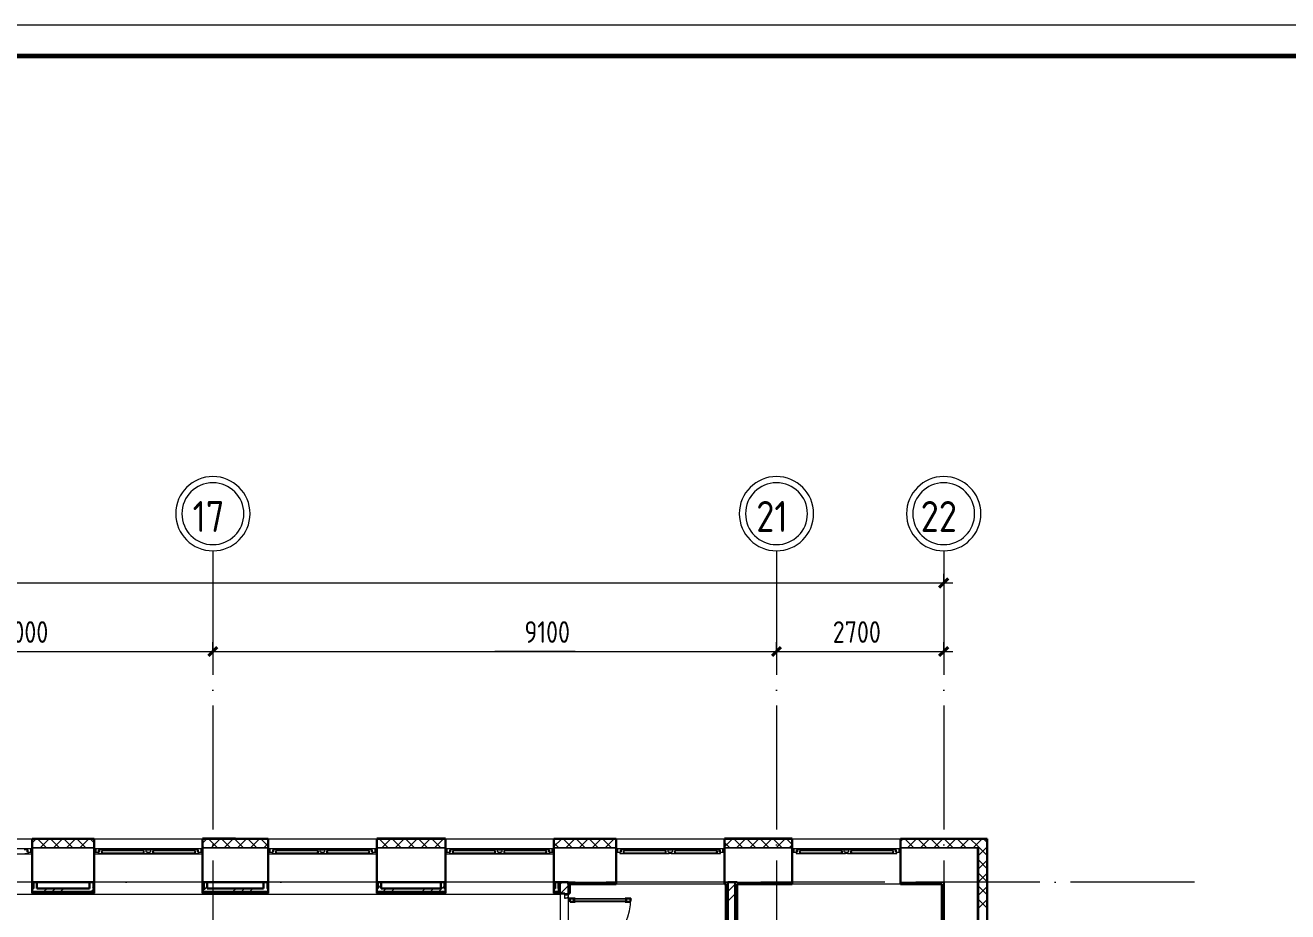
# Model space of a CAD drawing. Header units: millimetres. Extents: x -404508 to 361533, y -175093 to 31861.
# Drawn here: x -6242 to 14142, y -105311 to -90993 of the extents above; entities that cross this region are included whole.
import ezdxf

# ---------------------------------------------------------------- set-up
doc = ezdxf.new("R2010")
doc.units = ezdxf.units.MM
doc.linetypes.add('ADSK_Линия сетки', pattern=[25, 20, -2.5, 0, -2.5])
for name, color, linetype, lineweight in [('_ Окна', 7, 'Continuous', 9), ('Двери', 252, 'Continuous', 9), ('Ограждение', 252, 'Continuous', 9), ('Окна', 252, 'Continuous', 9), ('Оси', 252, 'Continuous', 9), ('ОФ_рамка', 8, 'Continuous', 60), ('Размеры', 7, 'Continuous', 9), ('Стены внутренние', 7, 'Continuous', 18), ('Стены наружные', 7, 'Continuous', 18), ('Стены штриховка', 7, 'Continuous', 9)]:
    doc.layers.add(name, color=color, linetype=linetype, lineweight=lineweight)
doc.layers.add('Двери открывание', color=7, linetype='Continuous', lineweight=9, true_color=0xc0c0c0)
doc.styles.add('GOST Common_2', font='', dxfattribs={"width": 0.9, "height": 250})
doc.styles.add('GOST Common_4', font='', dxfattribs={"height": 7})
doc.styles.get('GOST Common_2').set_extended_font_data('GOST type B')
doc.styles.get('GOST Common_4').set_extended_font_data('GOST 2.304 type A')

# ---------------------------------------------------------------- blocks, each defined once
blk = doc.blocks.new('А0')
at = {"layer": 'ОФ_рамка', "color": 0, "linetype": 'Continuous', "lineweight": 5, "ltscale": 100}
blk.add_lwpolyline([(341068, -309617), (222168, -309617)], dxfattribs=at)
at = {"layer": 'ОФ_рамка', "color": 0, "linetype": 'Continuous', "ltscale": 100}
blk.add_lwpolyline([(340568, -310117), (224168, -310117)], dxfattribs=at)
blk = doc.blocks.new('1 этаж')
at = {"layer": '_ Окна', "color": 251, "lineweight": 18, "true_color": 0x636466}
for p, q in [((-19654, 27379), (-19704, 27379)), ((-19690, 27321), (-19634, 27321)), ((-19655, 27396), (-19660, 27379)), ((-19596, 27396), (-19655, 27396)), ((-19654, 27338), (-19654, 27379)), ((-19654, 27379), (-19642, 27379)), ((-19634, 27338), (-19654, 27338)), ((-19642, 27379), (-19642, 27338)), ((-19634, 27321), (-19634, 27338)), ((-19634, 27338), (-19596, 27338)), ((-19596, 27338), (-19596, 27396)), ((-18486, 27396), (-18546, 27396)), ((-18546, 27396), (-18546, 27338)), ((-18546, 27338), (-18508, 27338)), ((-18488, 27338), (-18508, 27338)), ((-18508, 27338), (-18508, 27321)), ((-18508, 27321), (-18452, 27321)), ((-18500, 27338), (-18500, 27379)), ((-18500, 27379), (-18488, 27379)), ((-18488, 27379), (-18488, 27338)), ((-18437, 27379), (-18488, 27379)), ((-18482, 27379), (-18486, 27396)), ((-18452, 27321), (-18451, 27322)), ((-18451, 27330), (-18451, 27362)), ((-18451, 27362), (-18433, 27362)), ((-18433, 27330), (-18451, 27330)), ((-18451, 27322), (-18450, 27321)), ((-18450, 27321), (-18435, 27321)), ((-18433, 27362), (-18437, 27379)), ((-18435, 27321), (-18433, 27330)), ((-17781, 27379), (-17786, 27362)), ((-17786, 27362), (-17768, 27362)), ((-17768, 27330), (-17786, 27330)), ((-17786, 27330), (-17783, 27321)), ((-17783, 27321), (-17769, 27321)), ((-17731, 27379), (-17781, 27379)), ((-17769, 27321), (-17768, 27322)), ((-17768, 27362), (-17768, 27330)), ((-17768, 27322), (-17767, 27321)), ((-17767, 27321), (-17711, 27321)), ((-17731, 27338), (-17731, 27379)), ((-17711, 27338), (-17731, 27338)), ((-17711, 27321), (-17711, 27338)), ((-17661, 27338), (-17681, 27338)), ((-17681, 27338), (-17681, 27321)), ((-17681, 27321), (-17625, 27321)), ((-17661, 27379), (-17661, 27338)), ((-17610, 27379), (-17661, 27379)), ((-17625, 27321), (-17624, 27322)), ((-17624, 27330), (-17624, 27362)), ((-17624, 27362), (-17606, 27362)), ((-17606, 27330), (-17624, 27330)), ((-17624, 27322), (-17623, 27321)), ((-17623, 27321), (-17608, 27321)), ((-17606, 27362), (-17610, 27379)), ((-17608, 27321), (-17606, 27330)), ((-16954, 27379), (-16959, 27362)), ((-16959, 27362), (-16941, 27362)), ((-16941, 27330), (-16959, 27330)), ((-16959, 27330), (-16956, 27321)), ((-16956, 27321), (-16942, 27321)), ((-16904, 27379), (-16954, 27379)), ((-16942, 27321), (-16941, 27322)), ((-16941, 27362), (-16941, 27330)), ((-16941, 27322), (-16940, 27321)), ((-16940, 27321), (-16884, 27321)), ((-16905, 27396), (-16910, 27379)), ((-16846, 27396), (-16905, 27396)), ((-16904, 27338), (-16904, 27379)), ((-16904, 27379), (-16892, 27379)), ((-16884, 27338), (-16904, 27338)), ((-16892, 27379), (-16892, 27338)), ((-16884, 27321), (-16884, 27338)), ((-16884, 27338), (-16846, 27338)), ((-16846, 27338), (-16846, 27396)), ((-15676, 27396), (-15736, 27396)), ((-15736, 27396), (-15736, 27338)), ((-15736, 27338), (-15698, 27338)), ((-15678, 27338), (-15698, 27338)), ((-15698, 27338), (-15698, 27321)), ((-15698, 27321), (-15642, 27321)), ((-15690, 27338), (-15690, 27379)), ((-15690, 27379), (-15678, 27379)), ((-15678, 27379), (-15678, 27338)), ((-15627, 27379), (-15678, 27379)), ((-15672, 27379), (-15676, 27396)), ((-15642, 27321), (-15641, 27322)), ((-15641, 27330), (-15641, 27362)), ((-15641, 27362), (-15623, 27362)), ((-15623, 27330), (-15641, 27330)), ((-15641, 27322), (-15640, 27321)), ((-15640, 27321), (-15625, 27321)), ((-15623, 27362), (-15627, 27379)), ((-15625, 27321), (-15623, 27330)), ((-14971, 27379), (-14976, 27362)), ((-14976, 27362), (-14958, 27362)), ((-14958, 27330), (-14976, 27330)), ((-14976, 27330), (-14973, 27321)), ((-14973, 27321), (-14959, 27321)), ((-14921, 27379), (-14971, 27379)), ((-14959, 27321), (-14958, 27322)), ((-14958, 27362), (-14958, 27330)), ((-14958, 27322), (-14957, 27321)), ((-14957, 27321), (-14901, 27321)), ((-14921, 27338), (-14921, 27379)), ((-14901, 27338), (-14921, 27338)), ((-14901, 27321), (-14901, 27338)), ((-14851, 27338), (-14871, 27338)), ((-14871, 27338), (-14871, 27321)), ((-14871, 27321), (-14815, 27321)), ((-14851, 27379), (-14851, 27338)), ((-14800, 27379), (-14851, 27379)), ((-14815, 27321), (-14814, 27322)), ((-14814, 27330), (-14814, 27362)), ((-14814, 27362), (-14796, 27362)), ((-14796, 27330), (-14814, 27330)), ((-14814, 27322), (-14813, 27321)), ((-14813, 27321), (-14798, 27321)), ((-14796, 27362), (-14800, 27379)), ((-14798, 27321), (-14796, 27330)), ((-14144, 27379), (-14149, 27362)), ((-14149, 27362), (-14131, 27362)), ((-14131, 27330), (-14149, 27330)), ((-14149, 27330), (-14146, 27321)), ((-14146, 27321), (-14132, 27321)), ((-14094, 27379), (-14144, 27379)), ((-14132, 27321), (-14131, 27322)), ((-14131, 27362), (-14131, 27330)), ((-14131, 27322), (-14130, 27321)), ((-14130, 27321), (-14074, 27321)), ((-14095, 27396), (-14100, 27379)), ((-14036, 27396), (-14095, 27396)), ((-14094, 27338), (-14094, 27379)), ((-14094, 27379), (-14082, 27379)), ((-14074, 27338), (-14094, 27338)), ((-14082, 27379), (-14082, 27338)), ((-14074, 27321), (-14074, 27338)), ((-14074, 27338), (-14036, 27338)), ((-14036, 27338), (-14036, 27396)), ((-12816, 27396), (-12876, 27396)), ((-12876, 27396), (-12876, 27338)), ((-12876, 27338), (-12838, 27338)), ((-12818, 27338), (-12838, 27338)), ((-12838, 27338), (-12838, 27321)), ((-12838, 27321), (-12782, 27321)), ((-12830, 27338), (-12830, 27379)), ((-12830, 27379), (-12818, 27379)), ((-12818, 27379), (-12818, 27338)), ((-12767, 27379), (-12818, 27379)), ((-12812, 27379), (-12816, 27396)), ((-12782, 27321), (-12781, 27322)), ((-12781, 27330), (-12781, 27362)), ((-12781, 27362), (-12763, 27362)), ((-12763, 27330), (-12781, 27330)), ((-12781, 27322), (-12780, 27321)), ((-12780, 27321), (-12765, 27321)), ((-12763, 27362), (-12767, 27379)), ((-12765, 27321), (-12763, 27330)), ((-12111, 27379), (-12116, 27362)), ((-12116, 27362), (-12098, 27362)), ((-12098, 27330), (-12116, 27330)), ((-12116, 27330), (-12113, 27321)), ((-12113, 27321), (-12099, 27321)), ((-12061, 27379), (-12111, 27379)), ((-12099, 27321), (-12098, 27322)), ((-12098, 27362), (-12098, 27330)), ((-12098, 27322), (-12097, 27321)), ((-12097, 27321), (-12041, 27321)), ((-12061, 27338), (-12061, 27379)), ((-12041, 27338), (-12061, 27338)), ((-12041, 27321), (-12041, 27338)), ((-11991, 27338), (-12011, 27338)), ((-12011, 27338), (-12011, 27321)), ((-12011, 27321), (-11955, 27321)), ((-11991, 27379), (-11991, 27338)), ((-11940, 27379), (-11991, 27379)), ((-11955, 27321), (-11954, 27322)), ((-11954, 27330), (-11954, 27362)), ((-11954, 27362), (-11936, 27362)), ((-11936, 27330), (-11954, 27330)), ((-11954, 27322), (-11953, 27321)), ((-11953, 27321), (-11938, 27321)), ((-11936, 27362), (-11940, 27379)), ((-11938, 27321), (-11936, 27330)), ((-11284, 27379), (-11289, 27362)), ((-11289, 27362), (-11271, 27362)), ((-11271, 27330), (-11289, 27330)), ((-11289, 27330), (-11286, 27321)), ((-11286, 27321), (-11272, 27321)), ((-11234, 27379), (-11284, 27379)), ((-11272, 27321), (-11271, 27322)), ((-11271, 27362), (-11271, 27330)), ((-11271, 27322), (-11270, 27321)), ((-11270, 27321), (-11214, 27321)), ((-11235, 27396), (-11240, 27379)), ((-11176, 27396), (-11235, 27396)), ((-11234, 27338), (-11234, 27379)), ((-11234, 27379), (-11222, 27379)), ((-11214, 27338), (-11234, 27338)), ((-11222, 27379), (-11222, 27338)), ((-11214, 27321), (-11214, 27338)), ((-11214, 27338), (-11176, 27338)), ((-11176, 27338), (-11176, 27396)), ((-10061, 27396), (-10121, 27396)), ((-10121, 27396), (-10121, 27338)), ((-10121, 27338), (-10083, 27338)), ((-10063, 27338), (-10083, 27338)), ((-10083, 27338), (-10083, 27321)), ((-10083, 27321), (-10027, 27321)), ((-10075, 27338), (-10075, 27379)), ((-10075, 27379), (-10063, 27379)), ((-10063, 27379), (-10063, 27338)), ((-10012, 27379), (-10063, 27379)), ((-10057, 27379), (-10061, 27396)), ((-10027, 27321), (-10026, 27322)), ((-10026, 27330), (-10026, 27362)), ((-10026, 27362), (-10008, 27362)), ((-10008, 27330), (-10026, 27330)), ((-10026, 27322), (-10025, 27321)), ((-10025, 27321), (-10010, 27321)), ((-10008, 27362), (-10012, 27379)), ((-10010, 27321), (-10008, 27330)), ((-9356, 27379), (-9361, 27362)), ((-9361, 27362), (-9343, 27362)), ((-9343, 27330), (-9361, 27330)), ((-9361, 27330), (-9358, 27321)), ((-9358, 27321), (-9344, 27321)), ((-9306, 27379), (-9356, 27379)), ((-9344, 27321), (-9343, 27322)), ((-9343, 27362), (-9343, 27330)), ((-9343, 27322), (-9342, 27321)), ((-9342, 27321), (-9286, 27321)), ((-9306, 27338), (-9306, 27379)), ((-9286, 27338), (-9306, 27338)), ((-9286, 27321), (-9286, 27338)), ((-9236, 27338), (-9256, 27338)), ((-9256, 27338), (-9256, 27321)), ((-9256, 27321), (-9200, 27321)), ((-9236, 27379), (-9236, 27338)), ((-9185, 27379), (-9236, 27379)), ((-9200, 27321), (-9199, 27322)), ((-9199, 27330), (-9199, 27362)), ((-9199, 27362), (-9181, 27362)), ((-9181, 27330), (-9199, 27330)), ((-9199, 27322), (-9198, 27321)), ((-9198, 27321), (-9183, 27321)), ((-9181, 27362), (-9185, 27379)), ((-9183, 27321), (-9181, 27330)), ((-8529, 27379), (-8534, 27362)), ((-8534, 27362), (-8516, 27362)), ((-8516, 27330), (-8534, 27330)), ((-8534, 27330), (-8531, 27321)), ((-8531, 27321), (-8517, 27321)), ((-8479, 27379), (-8529, 27379)), ((-8517, 27321), (-8516, 27322)), ((-8516, 27362), (-8516, 27330)), ((-8516, 27322), (-8515, 27321)), ((-8515, 27321), (-8459, 27321)), ((-8480, 27396), (-8485, 27379)), ((-8421, 27396), (-8480, 27396)), ((-8479, 27338), (-8479, 27379)), ((-8479, 27379), (-8467, 27379)), ((-8459, 27338), (-8479, 27338)), ((-8467, 27379), (-8467, 27338)), ((-8459, 27321), (-8459, 27338)), ((-8459, 27338), (-8421, 27338)), ((-8421, 27338), (-8421, 27396)), ((-7216, 27396), (-7276, 27396)), ((-7276, 27396), (-7276, 27338)), ((-7276, 27338), (-7238, 27338)), ((-7218, 27338), (-7238, 27338)), ((-7238, 27338), (-7238, 27321)), ((-7238, 27321), (-7182, 27321)), ((-7230, 27338), (-7230, 27379)), ((-7230, 27379), (-7218, 27379)), ((-7218, 27379), (-7218, 27338)), ((-7167, 27379), (-7218, 27379)), ((-7212, 27379), (-7216, 27396)), ((-7182, 27321), (-7181, 27322)), ((-7181, 27330), (-7181, 27362)), ((-7181, 27362), (-7163, 27362)), ((-7163, 27330), (-7181, 27330)), ((-7181, 27322), (-7180, 27321)), ((-7180, 27321), (-7165, 27321)), ((-7163, 27362), (-7167, 27379)), ((-7165, 27321), (-7163, 27330)), ((-6511, 27379), (-6516, 27362)), ((-6516, 27362), (-6498, 27362)), ((-6498, 27330), (-6516, 27330)), ((-6516, 27330), (-6513, 27321)), ((-6513, 27321), (-6499, 27321)), ((-6461, 27379), (-6511, 27379)), ((-6499, 27321), (-6498, 27322)), ((-6498, 27362), (-6498, 27330)), ((-6498, 27322), (-6497, 27321)), ((-6497, 27321), (-6441, 27321)), ((-6461, 27338), (-6461, 27379)), ((-6441, 27338), (-6461, 27338)), ((-6441, 27321), (-6441, 27338)), ((-6391, 27338), (-6411, 27338)), ((-6411, 27338), (-6411, 27321)), ((-6411, 27321), (-6355, 27321)), ((-6391, 27379), (-6391, 27338)), ((-6340, 27379), (-6391, 27379)), ((-6355, 27321), (-6354, 27322)), ((-6354, 27330), (-6354, 27362)), ((-6354, 27362), (-6336, 27362)), ((-6336, 27330), (-6354, 27330)), ((-6354, 27322), (-6353, 27321)), ((-6353, 27321), (-6338, 27321)), ((-6336, 27362), (-6340, 27379)), ((-6338, 27321), (-6336, 27330)), ((-5684, 27379), (-5689, 27362)), ((-5689, 27362), (-5671, 27362)), ((-5671, 27330), (-5689, 27330)), ((-5689, 27330), (-5686, 27321)), ((-5686, 27321), (-5672, 27321)), ((-5634, 27379), (-5684, 27379)), ((-5672, 27321), (-5671, 27322)), ((-5671, 27362), (-5671, 27330)), ((-5671, 27322), (-5670, 27321)), ((-5670, 27321), (-5614, 27321)), ((-5635, 27396), (-5640, 27379)), ((-5576, 27396), (-5635, 27396)), ((-5634, 27338), (-5634, 27379)), ((-5634, 27379), (-5622, 27379)), ((-5614, 27338), (-5634, 27338)), ((-5622, 27379), (-5622, 27338)), ((-5614, 27321), (-5614, 27338)), ((-5614, 27338), (-5576, 27338)), ((-5576, 27338), (-5576, 27396))]:
    blk.add_line(p, q, dxfattribs=at)
at = {"layer": '_ Окна', "color": 251, "true_color": 0x636466}
for p, q in [((-19571, 27396), (-19596, 27396)), ((-19596, 27396), (-19596, 27338)), ((-19596, 27338), (-19571, 27338)), ((-18546, 27396), (-18571, 27396)), ((-18571, 27338), (-18546, 27338)), ((-18546, 27338), (-18546, 27396)), ((-18448, 27362), (-18451, 27362)), ((-18451, 27362), (-18451, 27330)), ((-18451, 27330), (-18448, 27330)), ((-17771, 27362), (-18448, 27362)), ((-18448, 27362), (-18448, 27330)), ((-18448, 27330), (-18448, 27362)), ((-18448, 27330), (-17771, 27330)), ((-17771, 27330), (-17771, 27362)), ((-17771, 27362), (-17771, 27330)), ((-17768, 27362), (-17771, 27362)), ((-17771, 27330), (-17768, 27330)), ((-17768, 27330), (-17768, 27362)), ((-17621, 27362), (-17624, 27362)), ((-17624, 27362), (-17624, 27330)), ((-17624, 27330), (-17621, 27330)), ((-16944, 27362), (-17621, 27362)), ((-17621, 27362), (-17621, 27330)), ((-17621, 27330), (-17621, 27362)), ((-17621, 27330), (-16944, 27330)), ((-16944, 27330), (-16944, 27362)), ((-16944, 27362), (-16944, 27330)), ((-16941, 27362), (-16944, 27362)), ((-16944, 27330), (-16941, 27330)), ((-16941, 27330), (-16941, 27362)), ((-16821, 27396), (-16846, 27396)), ((-16846, 27396), (-16846, 27338)), ((-16846, 27338), (-16821, 27338)), ((-15736, 27396), (-15761, 27396)), ((-15761, 27338), (-15736, 27338)), ((-15736, 27338), (-15736, 27396)), ((-15638, 27362), (-15641, 27362)), ((-15641, 27362), (-15641, 27330)), ((-15641, 27330), (-15638, 27330)), ((-14961, 27362), (-15638, 27362)), ((-15638, 27362), (-15638, 27330)), ((-15638, 27330), (-15638, 27362)), ((-15638, 27330), (-14961, 27330)), ((-14961, 27330), (-14961, 27362)), ((-14961, 27362), (-14961, 27330)), ((-14958, 27362), (-14961, 27362)), ((-14961, 27330), (-14958, 27330)), ((-14958, 27330), (-14958, 27362)), ((-14811, 27362), (-14814, 27362)), ((-14814, 27362), (-14814, 27330)), ((-14814, 27330), (-14811, 27330)), ((-14134, 27362), (-14811, 27362)), ((-14811, 27362), (-14811, 27330)), ((-14811, 27330), (-14811, 27362)), ((-14811, 27330), (-14134, 27330)), ((-14134, 27330), (-14134, 27362)), ((-14134, 27362), (-14134, 27330)), ((-14131, 27362), (-14134, 27362)), ((-14134, 27330), (-14131, 27330)), ((-14131, 27330), (-14131, 27362)), ((-14011, 27396), (-14036, 27396)), ((-14036, 27396), (-14036, 27338)), ((-14036, 27338), (-14011, 27338)), ((-12876, 27396), (-12901, 27396)), ((-12901, 27338), (-12876, 27338)), ((-12876, 27338), (-12876, 27396)), ((-12778, 27362), (-12781, 27362)), ((-12781, 27362), (-12781, 27330)), ((-12781, 27330), (-12778, 27330)), ((-12101, 27362), (-12778, 27362)), ((-12778, 27362), (-12778, 27330)), ((-12778, 27330), (-12778, 27362)), ((-12778, 27330), (-12101, 27330)), ((-12101, 27330), (-12101, 27362)), ((-12101, 27362), (-12101, 27330)), ((-12098, 27362), (-12101, 27362)), ((-12101, 27330), (-12098, 27330)), ((-12098, 27330), (-12098, 27362)), ((-11951, 27362), (-11954, 27362)), ((-11954, 27362), (-11954, 27330)), ((-11954, 27330), (-11951, 27330)), ((-11274, 27362), (-11951, 27362)), ((-11951, 27362), (-11951, 27330)), ((-11951, 27330), (-11951, 27362)), ((-11951, 27330), (-11274, 27330)), ((-11274, 27330), (-11274, 27362)), ((-11274, 27362), (-11274, 27330)), ((-11271, 27362), (-11274, 27362)), ((-11274, 27330), (-11271, 27330)), ((-11271, 27330), (-11271, 27362)), ((-11151, 27396), (-11176, 27396)), ((-11176, 27396), (-11176, 27338)), ((-11176, 27338), (-11151, 27338)), ((-10121, 27396), (-10146, 27396)), ((-10146, 27338), (-10121, 27338)), ((-10121, 27338), (-10121, 27396)), ((-10023, 27362), (-10026, 27362)), ((-10026, 27362), (-10026, 27330)), ((-10026, 27330), (-10023, 27330)), ((-9346, 27362), (-10023, 27362)), ((-10023, 27362), (-10023, 27330)), ((-10023, 27330), (-10023, 27362)), ((-10023, 27330), (-9346, 27330)), ((-9346, 27330), (-9346, 27362)), ((-9346, 27362), (-9346, 27330)), ((-9343, 27362), (-9346, 27362)), ((-9346, 27330), (-9343, 27330)), ((-9343, 27330), (-9343, 27362)), ((-9196, 27362), (-9199, 27362)), ((-9199, 27362), (-9199, 27330)), ((-9199, 27330), (-9196, 27330)), ((-8519, 27362), (-9196, 27362)), ((-9196, 27362), (-9196, 27330)), ((-9196, 27330), (-9196, 27362)), ((-9196, 27330), (-8519, 27330)), ((-8519, 27330), (-8519, 27362)), ((-8519, 27362), (-8519, 27330)), ((-8516, 27362), (-8519, 27362)), ((-8519, 27330), (-8516, 27330)), ((-8516, 27330), (-8516, 27362)), ((-8396, 27396), (-8421, 27396)), ((-8421, 27396), (-8421, 27338)), ((-8421, 27338), (-8396, 27338)), ((-7276, 27396), (-7301, 27396)), ((-7301, 27338), (-7276, 27338)), ((-7276, 27338), (-7276, 27396)), ((-7178, 27362), (-7181, 27362)), ((-7181, 27362), (-7181, 27330)), ((-7181, 27330), (-7178, 27330)), ((-6501, 27362), (-7178, 27362)), ((-7178, 27362), (-7178, 27330)), ((-7178, 27330), (-7178, 27362)), ((-7178, 27330), (-6501, 27330)), ((-6501, 27330), (-6501, 27362)), ((-6501, 27362), (-6501, 27330)), ((-6498, 27362), (-6501, 27362)), ((-6501, 27330), (-6498, 27330)), ((-6498, 27330), (-6498, 27362)), ((-6351, 27362), (-6354, 27362)), ((-6354, 27362), (-6354, 27330)), ((-6354, 27330), (-6351, 27330)), ((-5674, 27362), (-6351, 27362)), ((-6351, 27362), (-6351, 27330)), ((-6351, 27330), (-6351, 27362)), ((-6351, 27330), (-5674, 27330)), ((-5674, 27330), (-5674, 27362)), ((-5674, 27362), (-5674, 27330)), ((-5671, 27362), (-5674, 27362)), ((-5674, 27330), (-5671, 27330)), ((-5671, 27330), (-5671, 27362)), ((-5551, 27396), (-5576, 27396)), ((-5576, 27396), (-5576, 27338)), ((-5576, 27338), (-5551, 27338))]:
    blk.add_line(p, q, dxfattribs=at)
at = {"layer": 'Двери', "color": 251, "true_color": 0x636466}
for p, q in [((-10971, 26654), (-10971, 26674)), ((-10971, 26674), (-10921, 26674)), ((-10921, 26654), (-10971, 26654)), ((-10971, 26654), (-10921, 26654)), ((-10971, 26590), (-10971, 26654)), ((-10963, 26590), (-10971, 26590)), ((-10963, 26599), (-10963, 26590)), ((-10929, 26599), (-10963, 26599)), ((-10929, 26613), (-10929, 26599)), ((-10921, 26613), (-10929, 26613)), ((-10921, 26674), (-10921, 26654)), ((-10921, 26654), (-10921, 26613)), ((-10827, 26581), (-10827, 26557)), ((-9981, 26581), (-10827, 26581)), ((-10827, 26557), (-9981, 26557)), ((-10809, 26590), (-9999, 26590)), ((-9999, 26540), (-10809, 26540)), ((-9981, 26557), (-9981, 26581))]:
    blk.add_line(p, q, dxfattribs=at)
at = {"layer": 'Двери', "color": 251, "lineweight": 30, "true_color": 0x636466}
for p, q in [((-10903, 26590), (-10809, 26590)), ((-10903, 26582), (-10903, 26590)), ((-10894, 26582), (-10903, 26582)), ((-10894, 26548), (-10894, 26582)), ((-10885, 26548), (-10894, 26548)), ((-10885, 26540), (-10885, 26548)), ((-10809, 26540), (-10885, 26540)), ((-10827, 26581), (-10809, 26581)), ((-10827, 26557), (-10827, 26581)), ((-10809, 26557), (-10827, 26557)), ((-10809, 26581), (-10809, 26590)), ((-10809, 26540), (-10809, 26557)), ((-9999, 26590), (-9905, 26590)), ((-9999, 26581), (-9999, 26590)), ((-9981, 26581), (-9999, 26581)), ((-9999, 26557), (-9981, 26557)), ((-9999, 26540), (-9999, 26557)), ((-9923, 26540), (-9999, 26540)), ((-9981, 26557), (-9981, 26581)), ((-9923, 26548), (-9923, 26540)), ((-9914, 26548), (-9923, 26548)), ((-9914, 26582), (-9914, 26548)), ((-9905, 26582), (-9914, 26582)), ((-9905, 26590), (-9905, 26582))]:
    blk.add_line(p, q, dxfattribs=at)
at = {"layer": 'Двери открывание', "color": 251, "true_color": 0x636466}
blk.add_arc((-10903, 26608), 998, 270, 358.9666, dxfattribs=at)
at = {"layer": 'Ограждение', "color": 251, "true_color": 0x636466}
for p, q in [((-19571, 27306), (-21321, 27306)), ((-16821, 27306), (-18571, 27306)), ((-14011, 27306), (-15761, 27306)), ((-11151, 27306), (-12901, 27306)), ((-19571, 26856), (-21321, 26856)), ((-16821, 26856), (-18571, 26856)), ((-14011, 26856), (-15761, 26856)), ((-11151, 26856), (-12901, 26856)), ((-11051, 26656), (-25251, 26656)), ((-19571, 26656), (-21321, 26656)), ((-19571, 26676), (-19571, 26656)), ((-18571, 26656), (-18571, 26676)), ((-16821, 26656), (-18571, 26656)), ((-16821, 26676), (-16821, 26656)), ((-15761, 26656), (-15761, 26676)), ((-14011, 26656), (-15761, 26656)), ((-14011, 26676), (-14011, 26656)), ((-12901, 26656), (-12901, 26676)), ((-11151, 26656), (-12901, 26656)), ((-11151, 26676), (-11151, 26656)), ((-11051, 26674), (-11051, 26656))]:
    blk.add_line(p, q, dxfattribs=at)
at = {"layer": 'Окна', "color": 251, "true_color": 0x636466}
for p, q in [((-19655, 27396), (-21236, 27396)), ((-16905, 27396), (-18486, 27396)), ((-18452, 27321), (-18450, 27321)), ((-17781, 27379), (-18437, 27379)), ((-18435, 27321), (-17783, 27321)), ((-17769, 27321), (-17767, 27321)), ((-17731, 27379), (-17661, 27379)), ((-17711, 27338), (-17681, 27338)), ((-17681, 27321), (-17711, 27321)), ((-17625, 27321), (-17623, 27321)), ((-16954, 27379), (-17610, 27379)), ((-17608, 27321), (-16956, 27321)), ((-16942, 27321), (-16940, 27321)), ((-14095, 27396), (-15676, 27396)), ((-15642, 27321), (-15640, 27321)), ((-14971, 27379), (-15627, 27379)), ((-15625, 27321), (-14973, 27321)), ((-14959, 27321), (-14957, 27321)), ((-14921, 27379), (-14851, 27379)), ((-14901, 27338), (-14871, 27338)), ((-14871, 27321), (-14901, 27321)), ((-14815, 27321), (-14813, 27321)), ((-14144, 27379), (-14800, 27379)), ((-14798, 27321), (-14146, 27321)), ((-14132, 27321), (-14130, 27321)), ((-11235, 27396), (-12816, 27396)), ((-12782, 27321), (-12780, 27321)), ((-12111, 27379), (-12767, 27379)), ((-12765, 27321), (-12113, 27321)), ((-12099, 27321), (-12097, 27321)), ((-12061, 27379), (-11991, 27379)), ((-12041, 27338), (-12011, 27338)), ((-12011, 27321), (-12041, 27321)), ((-11955, 27321), (-11953, 27321)), ((-11284, 27379), (-11940, 27379)), ((-11938, 27321), (-11286, 27321)), ((-11272, 27321), (-11270, 27321)), ((-8480, 27396), (-10061, 27396)), ((-10027, 27321), (-10025, 27321)), ((-9356, 27379), (-10012, 27379)), ((-10010, 27321), (-9358, 27321)), ((-9344, 27321), (-9342, 27321)), ((-9306, 27379), (-9236, 27379)), ((-9286, 27338), (-9256, 27338)), ((-9256, 27321), (-9286, 27321)), ((-9200, 27321), (-9198, 27321)), ((-8529, 27379), (-9185, 27379)), ((-9183, 27321), (-8531, 27321)), ((-8517, 27321), (-8515, 27321)), ((-5635, 27396), (-7216, 27396)), ((-7182, 27321), (-7180, 27321)), ((-6511, 27379), (-7167, 27379)), ((-7165, 27321), (-6513, 27321)), ((-6499, 27321), (-6497, 27321)), ((-6461, 27379), (-6391, 27379)), ((-6441, 27338), (-6411, 27338)), ((-6411, 27321), (-6441, 27321)), ((-6355, 27321), (-6353, 27321)), ((-5684, 27379), (-6340, 27379)), ((-6338, 27321), (-5686, 27321)), ((-5672, 27321), (-5670, 27321))]:
    blk.add_line(p, q, dxfattribs=at)
at = {"layer": 'Оси', "color": 251, "linetype": 'ADSK_Линия сетки', "ltscale": 100, "true_color": 0x636466}
for p, q in [((-16656, 32207), (-16656, -33770)), ((-7556, 32207), (-7556, 10956)), ((-4856, 32207), (-4856, 10956)), ((-806, 26856), (-72528, 26856))]:
    blk.add_line(p, q, dxfattribs=at)
at = {"layer": 'Оси', "color": 251, "lineweight": 20, "true_color": 0x636466}
for centre, radius, start, end in [((-16656, 32807), 600, 0, 180), ((-16656, 32807), 500, 0, 180), ((-7556, 32807), 600, 0, 180), ((-7556, 32807), 500, 0, 180), ((-4856, 32807), 600, 0, 180), ((-4856, 32807), 500, 0, 180), ((-16656, 32807), 600, 180, 0), ((-16656, 32807), 500, 180, 0), ((-7556, 32807), 600, 180, 0), ((-7556, 32807), 500, 180, 0), ((-4856, 32807), 600, 180, 0), ((-4856, 32807), 500, 180, 0)]:
    blk.add_arc(centre, radius, start, end, dxfattribs=at)
at = {"layer": 'Размеры', "color": 251, "lineweight": 20, "true_color": 0x636466}
for p, q in [((-4856, 31688), (-4856, 31838)), ((-58606, 31688), (-4706, 31688)), ((-4856, 31688), (-4856, 31638)), ((-22656, 30583), (-16656, 30583)), ((-16656, 30583), (-16656, 30733)), ((-16656, 30583), (-16656, 30733)), ((-16656, 30583), (-16656, 30533)), ((-16656, 30583), (-7556, 30583)), ((-16656, 30583), (-16656, 30533)), ((-11625, 30583), (-12106, 30583)), ((-10808, 30583), (-11625, 30583)), ((-7556, 30583), (-7556, 30733)), ((-7556, 30583), (-7556, 30733)), ((-7556, 30583), (-7556, 30533)), ((-7556, 30583), (-4706, 30583)), ((-7556, 30583), (-7556, 30533)), ((-4856, 30583), (-4856, 30733)), ((-4856, 30583), (-4856, 30533))]:
    blk.add_line(p, q, dxfattribs=at)
at = {"layer": 'Размеры', "color": 251, "lineweight": 40, "true_color": 0x636466}
for p, q in [((-4856, 31688), (-4927, 31617)), ((-4856, 31688), (-4785, 31758)), ((-16656, 30583), (-16727, 30513)), ((-16656, 30583), (-16727, 30513)), ((-16656, 30583), (-16585, 30654)), ((-16656, 30583), (-16585, 30654)), ((-7556, 30583), (-7627, 30513)), ((-7556, 30583), (-7627, 30513)), ((-7556, 30583), (-7485, 30654)), ((-7556, 30583), (-7485, 30654)), ((-4856, 30583), (-4927, 30513)), ((-4856, 30583), (-4785, 30654))]:
    blk.add_line(p, q, dxfattribs=at)
at = {"layer": 'Стены внутренние', "color": 251, "true_color": 0x636466}
for p, q in [((-21321, 27558), (-19571, 27558)), ((-18571, 27558), (-16821, 27558)), ((-15761, 27558), (-14011, 27558)), ((-12901, 27558), (-11151, 27558)), ((-10146, 27558), (-8396, 27558)), ((-7301, 27558), (-5551, 27558)), ((-18571, 27406), (-19571, 27406)), ((-15761, 27406), (-16821, 27406)), ((-12901, 27406), (-14011, 27406)), ((-10146, 27406), (-11151, 27406)), ((-7301, 27406), (-8396, 27406)), ((-4306, 27406), (-5551, 27406)), ((-10921, 26856), (-10146, 26856)), ((-8396, 26856), (-8341, 26856)), ((-8191, 26856), (-7301, 26856)), ((-5551, 26856), (-4856, 26856))]:
    blk.add_line(p, q, dxfattribs=at)
at = {"layer": 'Стены внутренние', "color": 251, "lineweight": 30, "true_color": 0x636466}
for p, q in [((-18571, 27558), (-19571, 27558)), ((-19571, 27558), (-19571, 27416)), ((-18571, 27416), (-18571, 27558)), ((-15761, 27558), (-16821, 27558)), ((-16821, 27558), (-16821, 27416)), ((-15761, 27416), (-15761, 27558)), ((-14011, 27558), (-14011, 27416)), ((-12901, 27416), (-12901, 27558)), ((-10146, 27558), (-11151, 27558)), ((-11151, 27558), (-11151, 27416)), ((-10146, 27416), (-10146, 27558)), ((-8396, 27558), (-8396, 27416)), ((-7301, 27416), (-7301, 27558)), ((-4154, 27558), (-5551, 27558)), ((-5551, 27558), (-5551, 27416)), ((-4154, 27558), (-4154, 23806)), ((-19571, 26856), (-19571, 27406)), ((-18571, 26856), (-18571, 27406)), ((-16821, 26856), (-16821, 27406)), ((-15761, 26856), (-15761, 27406)), ((-14011, 26856), (-14011, 27406)), ((-12901, 26856), (-12901, 27406)), ((-11151, 26856), (-11151, 27406)), ((-10146, 26856), (-10146, 27406)), ((-8396, 26856), (-8396, 27406)), ((-7301, 26856), (-7301, 27406)), ((-5551, 26856), (-5551, 27406)), ((-4306, 22761), (-4306, 27406)), ((-18646, 26856), (-19496, 26856)), ((-15836, 26856), (-16746, 26856)), ((-12976, 26856), (-13936, 26856)), ((-11076, 26856), (-11071, 26856)), ((-4856, 26856), (-4856, 23021))]:
    blk.add_line(p, q, dxfattribs=at)
at = {"layer": 'Стены внутренние', "color": 251, "linetype": 'Continuous', "lineweight": 9, "true_color": 0x636466}
for p, q in [((-19569, 27496), (-19509, 27556)), ((-19347, 27416), (-19487, 27556)), ((-19437, 27416), (-19297, 27556)), ((-19135, 27416), (-19275, 27556)), ((-19225, 27416), (-19085, 27556)), ((-19141, 27558), (-19142, 27556)), ((-18923, 27416), (-19063, 27556)), ((-19049, 27556), (-19051, 27558)), ((-19012, 27416), (-18872, 27556)), ((-18711, 27416), (-18851, 27556)), ((-18800, 27416), (-18660, 27556)), ((-18573, 27490), (-18639, 27556)), ((-16819, 27489), (-16751, 27556)), ((-16589, 27416), (-16729, 27556)), ((-16679, 27416), (-16539, 27556)), ((-16677, 27558), (-16678, 27556)), ((-16377, 27416), (-16517, 27556)), ((-16467, 27416), (-16327, 27556)), ((-16165, 27416), (-16305, 27556)), ((-16255, 27416), (-16115, 27556)), ((-16234, 27556), (-16235, 27558)), ((-15953, 27416), (-16093, 27556)), ((-16043, 27416), (-15903, 27556)), ((-15763, 27438), (-15881, 27556)), ((-14011, 27528), (-14009, 27528)), ((-14009, 27541), (-13993, 27556)), ((-13832, 27416), (-13972, 27556)), ((-13921, 27416), (-13781, 27556)), ((-13862, 27558), (-13863, 27556)), ((-13770, 27556), (-13771, 27558)), ((-13620, 27416), (-13760, 27556)), ((-13709, 27416), (-13569, 27556)), ((-13407, 27416), (-13547, 27556)), ((-13497, 27416), (-13357, 27556)), ((-13195, 27416), (-13335, 27556)), ((-13285, 27416), (-13145, 27556)), ((-12983, 27416), (-13123, 27556)), ((-13073, 27416), (-12933, 27556)), ((-12903, 27548), (-12911, 27556)), ((-11149, 27431), (-11024, 27556)), ((-10862, 27416), (-11002, 27556)), ((-10955, 27556), (-10956, 27558)), ((-10951, 27416), (-10811, 27556)), ((-10650, 27416), (-10790, 27556)), ((-10739, 27416), (-10599, 27556)), ((-10438, 27416), (-10578, 27556)), ((-10527, 27416), (-10387, 27556)), ((-10225, 27416), (-10365, 27556)), ((-10315, 27416), (-10175, 27556)), ((-10148, 27551), (-10153, 27556)), ((-8394, 27428), (-8266, 27556)), ((-8348, 27558), (-8349, 27556)), ((-8104, 27416), (-8244, 27556)), ((-8194, 27416), (-8054, 27556)), ((-7892, 27416), (-8032, 27556)), ((-7982, 27416), (-7842, 27556)), ((-7680, 27416), (-7820, 27556)), ((-7769, 27416), (-7629, 27556)), ((-7468, 27416), (-7608, 27556)), ((-7557, 27416), (-7417, 27556)), ((-7526, 27558), (-7528, 27556)), ((-7303, 27463), (-7396, 27556)), ((-7301, 27543), (-7303, 27539)), ((-7303, 27528), (-7301, 27528)), ((-5549, 27516), (-5508, 27556)), ((-5532, 27558), (-5533, 27556)), ((-5346, 27416), (-5486, 27556)), ((-5436, 27416), (-5296, 27556)), ((-5134, 27416), (-5274, 27556)), ((-5224, 27416), (-5084, 27556)), ((-4922, 27416), (-5062, 27556)), ((-5012, 27416), (-4872, 27556)), ((-4710, 27416), (-4850, 27556)), ((-4800, 27416), (-4660, 27556)), ((-4711, 27558), (-4712, 27556)), ((-4498, 27416), (-4638, 27556)), ((-4587, 27416), (-4447, 27556)), ((-4476, 27558), (-4477, 27556)), ((-4306, 27436), (-4426, 27556)), ((-4306, 27486), (-4235, 27556)), ((-4156, 27498), (-4214, 27556)), ((-19559, 27416), (-19569, 27426)), ((-18588, 27416), (-18573, 27432)), ((-16819, 27516), (-16821, 27513)), ((-16802, 27416), (-16819, 27434)), ((-15830, 27416), (-15763, 27484)), ((-12903, 27426), (-12901, 27426)), ((-11074, 27416), (-11149, 27491)), ((-8316, 27416), (-8394, 27494)), ((-7345, 27416), (-7303, 27459)), ((-4375, 27416), (-4306, 27486)), ((-4156, 27286), (-4306, 27436)), ((-4296, 27284), (-4156, 27424)), ((-4154, 27359), (-4156, 27363)), ((-4156, 27325), (-4154, 27325)), ((-4156, 27074), (-4296, 27214)), ((-4296, 27071), (-4156, 27211)), ((-4156, 27122), (-4154, 27122)), ((-4156, 26862), (-4296, 27002)), ((-4296, 26859), (-4156, 26999)), ((-4156, 26650), (-4296, 26790)), ((-4296, 26647), (-4156, 26787)), ((-4156, 26817), (-4154, 26817)), ((-4156, 26438), (-4296, 26578)), ((-4296, 26435), (-4156, 26575))]:
    blk.add_line(p, q, dxfattribs=at)
at = {"layer": 'Стены наружные', "color": 251, "lineweight": 30, "true_color": 0x636466}
for p, q in [((-16291, 27563), (-16821, 27563)), ((-16821, 27563), (-16821, 27558)), ((-16291, 27558), (-16291, 27563)), ((-12901, 27563), (-14011, 27563)), ((-14011, 27563), (-14011, 27558)), ((-14011, 27558), (-12901, 27558)), ((-12901, 27558), (-12901, 27563)), ((-7301, 27563), (-8396, 27563)), ((-8396, 27563), (-8396, 27558)), ((-8396, 27558), (-7301, 27558)), ((-7301, 27558), (-7301, 27563)), ((-19571, 27416), (-19571, 27406)), ((-18571, 27406), (-18571, 27416)), ((-16821, 27416), (-16821, 27406)), ((-15761, 27406), (-15761, 27416)), ((-14011, 27416), (-14011, 27406)), ((-12901, 27406), (-12901, 27416)), ((-11151, 27416), (-11151, 27406)), ((-10146, 27406), (-10146, 27416)), ((-8396, 27416), (-8396, 27406)), ((-7301, 27406), (-7301, 27416)), ((-5551, 27416), (-5551, 27406)), ((-19571, 26856), (-19571, 26681)), ((-19496, 26856), (-19571, 26856)), ((-19496, 26756), (-19496, 26856)), ((-19496, 26756), (-18646, 26756)), ((-18646, 26856), (-18646, 26756)), ((-18571, 26856), (-18646, 26856)), ((-18571, 26681), (-18571, 26856)), ((-16821, 26856), (-16821, 26681)), ((-16746, 26856), (-16821, 26856)), ((-16746, 26756), (-16746, 26856)), ((-16746, 26756), (-15836, 26756)), ((-15836, 26856), (-15836, 26756)), ((-15761, 26856), (-15836, 26856)), ((-15761, 26681), (-15761, 26856)), ((-14011, 26856), (-14011, 26681)), ((-13936, 26856), (-14011, 26856)), ((-13936, 26756), (-13936, 26856)), ((-12976, 26756), (-13936, 26756)), ((-12976, 26856), (-12976, 26756)), ((-12901, 26856), (-12976, 26856)), ((-12901, 26681), (-12901, 26856)), ((-11151, 26856), (-11151, 26681)), ((-11076, 26856), (-11151, 26856)), ((-11076, 26756), (-11076, 26856)), ((-11076, 26756), (-11041, 26756)), ((-10921, 26856), (-11071, 26856)), ((-11071, 26856), (-11071, 26681)), ((-10921, 26826), (-10921, 26856)), ((-10891, 26826), (-10146, 26826)), ((-10891, 26674), (-10891, 26826)), ((-10146, 26826), (-10146, 26856)), ((-8396, 26856), (-8396, 26826)), ((-8396, 26826), (-8371, 26826)), ((-8371, 26826), (-8371, 24456)), ((-8341, 26856), (-8341, 24486)), ((-8191, 26856), (-8341, 26856)), ((-8221, 24486), (-8221, 26856)), ((-8191, 24456), (-8191, 26826)), ((-8191, 26826), (-7301, 26826)), ((-7301, 26826), (-7301, 26856)), ((-5551, 26856), (-5551, 26826)), ((-5551, 26826), (-4886, 26826)), ((-4886, 26826), (-4886, 23051)), ((-19571, 26676), (-19571, 26681)), ((-19571, 26676), (-18571, 26676)), ((-18571, 26676), (-18571, 26681)), ((-16821, 26676), (-16821, 26681)), ((-16821, 26676), (-15761, 26676)), ((-15761, 26676), (-15761, 26681)), ((-14011, 26676), (-14011, 26681)), ((-14011, 26676), (-12901, 26676)), ((-12901, 26676), (-12901, 26681)), ((-11151, 26676), (-11151, 26681)), ((-11151, 26676), (-11071, 26676)), ((-11071, 26681), (-11041, 26681)), ((-11071, 26676), (-11071, 26674)), ((-11071, 26674), (-10971, 26674)), ((-10921, 26674), (-10891, 26674))]:
    blk.add_line(p, q, dxfattribs=at)
at = {"layer": 'Стены наружные', "color": 251, "linetype": 'Continuous', "lineweight": 9, "true_color": 0x636466}
for p, q in [((-16674, 27563), (-16677, 27558)), ((-16589, 27562), (-16590, 27563)), ((-16322, 27563), (-16324, 27560)), ((-13859, 27563), (-13862, 27558)), ((-13771, 27558), (-13774, 27563)), ((-8345, 27563), (-8348, 27558)), ((-7524, 27563), (-7526, 27558)), ((-4296, 27396), (-4306, 27396)), ((-4296, 27296), (-4306, 27296)), ((-4296, 27196), (-4306, 27196)), ((-4296, 27096), (-4306, 27096)), ((-4296, 26996), (-4306, 26996)), ((-19523, 26694), (-19510, 26706)), ((-19384, 26706), (-19334, 26756)), ((-19311, 26694), (-19298, 26706)), ((-19249, 26706), (-19199, 26756)), ((-19114, 26706), (-19064, 26756)), ((-19099, 26694), (-19086, 26706)), ((-18886, 26694), (-18874, 26706)), ((-18674, 26694), (-18662, 26706)), ((-18621, 26706), (-18571, 26756)), ((-18596, 26772), (-18583, 26785)), ((-18583, 26785), (-18571, 26797)), ((-16821, 26850), (-16815, 26856)), ((-16821, 26710), (-16774, 26756)), ((-16774, 26756), (-16746, 26785)), ((-16765, 26694), (-16753, 26706)), ((-16553, 26694), (-16540, 26706)), ((-16341, 26694), (-16328, 26706)), ((-16331, 26706), (-16281, 26756)), ((-16196, 26706), (-16146, 26756)), ((-16129, 26694), (-16116, 26706)), ((-16061, 26706), (-16011, 26756)), ((-15917, 26694), (-15904, 26706)), ((-15786, 26824), (-15773, 26837)), ((-15773, 26837), (-15761, 26849)), ((-14011, 26736), (-13991, 26756)), ((-14007, 26694), (-13995, 26706)), ((-13986, 26761), (-13936, 26811)), ((-13906, 26706), (-13856, 26756)), ((-13795, 26694), (-13783, 26706)), ((-13771, 26706), (-13721, 26756)), ((-13583, 26694), (-13571, 26706)), ((-13571, 26706), (-13571, 26706)), ((-13371, 26694), (-13358, 26706)), ((-13278, 26706), (-13228, 26756)), ((-13159, 26694), (-13146, 26706)), ((-13143, 26706), (-13093, 26756)), ((-13008, 26706), (-12958, 26756)), ((-12958, 26756), (-12926, 26788)), ((-12947, 26694), (-12934, 26706)), ((-11151, 26793), (-11138, 26805)), ((-11138, 26805), (-11126, 26818)), ((-11041, 26833), (-11017, 26856)), ((-11041, 26675), (-10921, 26795)), ((-10921, 26810), (-10905, 26826)), ((-10905, 26826), (-10875, 26856)), ((-10481, 26826), (-10451, 26856)), ((-8371, 26815), (-8359, 26826)), ((-8359, 26826), (-8341, 26845)), ((-8341, 26704), (-8221, 26824)), ((-7935, 26826), (-7905, 26856)), ((-7511, 26826), (-7481, 26856)), ((-5390, 26826), (-5360, 26856)), ((-4965, 26826), (-4935, 26856)), ((-4296, 26896), (-4306, 26896)), ((-4296, 26796), (-4306, 26796)), ((-19540, 26676), (-19535, 26681)), ((-19535, 26681), (-19523, 26694)), ((-19323, 26681), (-19311, 26694)), ((-19116, 26676), (-19111, 26681)), ((-19111, 26681), (-19099, 26694)), ((-18899, 26681), (-18886, 26694)), ((-18692, 26676), (-18687, 26681)), ((-18687, 26681), (-18674, 26694)), ((-16778, 26681), (-16765, 26694)), ((-16570, 26676), (-16565, 26681)), ((-16565, 26681), (-16553, 26694)), ((-16353, 26681), (-16341, 26694)), ((-16146, 26676), (-16141, 26681)), ((-16141, 26681), (-16129, 26694)), ((-15929, 26681), (-15917, 26694)), ((-14011, 26690), (-14007, 26694)), ((-13808, 26681), (-13795, 26694)), ((-13601, 26676), (-13596, 26681)), ((-13596, 26681), (-13583, 26694)), ((-13383, 26681), (-13371, 26694)), ((-13176, 26676), (-13171, 26681)), ((-13171, 26681), (-13159, 26694)), ((-12959, 26681), (-12947, 26694)), ((-11050, 26681), (-11041, 26690)), ((-8341, 26547), (-8221, 26667)), ((-8221, 26541), (-8191, 26571)), ((-4886, 26481), (-4856, 26511)), ((-4296, 26696), (-4306, 26696)), ((-4296, 26596), (-4306, 26596)), ((-8371, 26391), (-8341, 26421)), ((-4296, 26496), (-4306, 26496)), ((-4296, 26396), (-4306, 26396))]:
    blk.add_line(p, q, dxfattribs=at)
at = {"layer": 'Стены наружные', "color": 251, "true_color": 0x636466}
for p, q in [((-8396, 26826), (-10146, 26826)), ((-5551, 26826), (-7301, 26826)), ((-11041, 25544), (-11041, 26674)), ((-10921, 26613), (-10921, 25605))]:
    blk.add_line(p, q, dxfattribs=at)
at = {"layer": 'Стены штриховка', "color": 251, "true_color": 0x636466}
for p, q in [((-19569, 27416), (-19569, 27556)), ((-19569, 27556), (-18573, 27556)), ((-18573, 27556), (-18573, 27416)), ((-16819, 27416), (-16819, 27556)), ((-16819, 27556), (-15763, 27556)), ((-15763, 27556), (-15763, 27416)), ((-14009, 27416), (-14009, 27556)), ((-14009, 27556), (-12903, 27556)), ((-13456, 27563), (-13456, 27558)), ((-12903, 27556), (-12903, 27416)), ((-11149, 27416), (-11149, 27556)), ((-11149, 27556), (-10148, 27556)), ((-10148, 27556), (-10148, 27416)), ((-8394, 27416), (-8394, 27556)), ((-8394, 27556), (-7303, 27556)), ((-7851, 27563), (-7851, 27558)), ((-7303, 27556), (-7303, 27416)), ((-5549, 27416), (-5549, 27556)), ((-5549, 27556), (-4154, 27556)), ((-4156, 23806), (-4156, 27558)), ((-19571, 27416), (-18571, 27416)), ((-16821, 27416), (-15761, 27416)), ((-14011, 27416), (-12901, 27416)), ((-11151, 27416), (-10146, 27416)), ((-8396, 27416), (-7301, 27416)), ((-5551, 27416), (-4306, 27416)), ((-4306, 27406), (-4306, 27416)), ((-4306, 27406), (-4296, 27406)), ((-4296, 27406), (-4296, 23806)), ((-19571, 26756), (-19546, 26756)), ((-18571, 26706), (-19571, 26706)), ((-19558, 26856), (-19558, 26756)), ((-19546, 26856), (-19546, 26756)), ((-18596, 26856), (-18596, 26756)), ((-18596, 26756), (-18571, 26756)), ((-18583, 26856), (-18583, 26756)), ((-16821, 26756), (-16796, 26756)), ((-15761, 26706), (-16821, 26706)), ((-16808, 26856), (-16808, 26756)), ((-16796, 26856), (-16796, 26756)), ((-15786, 26856), (-15786, 26756)), ((-15786, 26756), (-15761, 26756)), ((-15773, 26856), (-15773, 26756)), ((-14011, 26756), (-13986, 26756)), ((-12901, 26706), (-14011, 26706)), ((-13998, 26856), (-13998, 26756)), ((-13986, 26856), (-13986, 26756)), ((-12926, 26856), (-12926, 26756)), ((-12926, 26756), (-12901, 26756)), ((-12913, 26856), (-12913, 26756)), ((-11151, 26756), (-11126, 26756)), ((-11041, 26706), (-11151, 26706)), ((-11138, 26856), (-11138, 26756)), ((-11126, 26856), (-11126, 26756)), ((-11041, 26674), (-11041, 26856)), ((-10921, 26674), (-10921, 26826)), ((-18571, 26694), (-19571, 26694)), ((-18571, 26681), (-19571, 26681)), ((-19571, 26681), (-18571, 26681)), ((-15761, 26694), (-16821, 26694)), ((-15761, 26681), (-16821, 26681)), ((-16821, 26681), (-15761, 26681)), ((-12901, 26694), (-14011, 26694)), ((-12901, 26681), (-14011, 26681)), ((-14011, 26681), (-12901, 26681)), ((-11041, 26694), (-11151, 26694)), ((-11071, 26681), (-11151, 26681)), ((-11151, 26681), (-11071, 26681)), ((-11071, 26676), (-11071, 26681))]:
    blk.add_line(p, q, dxfattribs=at)
at = {"layer": 'Оси', "color": 251, "true_color": 0x636466, "style": 'GOST Common_2', "width": 0.9}
for s, p in [('17', (-16983, 32512)), ('21', (-7883, 32512)), ('22', (-5228, 32512))]:
    blk.add_text(s, height=500, dxfattribs=at).set_placement(p)
at = {"layer": 'Размеры', "color": 251, "lineweight": 20, "true_color": 0x636466, "char_height": 350, "attachment_point": 1, "line_spacing_factor": 1.022761, "style": 'GOST Common_4'}
for s, insert, width in [('6000', (-20097, 31071), 1059.58), ('9100', (-11625, 31071), 980.83), ('2700', (-6647, 31071), 1059.58)]:
    blk.add_mtext(s, dxfattribs=dict(at, insert=insert, width=width))

msp = doc.modelspace()

# ---------------------------------------------------------------- block references
msp.add_blockref('1 этаж', (13443.4, -131688.8))
at = {"layer": 'ОФ_рамка', "color": 0, "lineweight": -2}
msp.add_blockref('А0', (-296158.2, 218623.8), dxfattribs=at)

doc.saveas('drawing.dxf')
